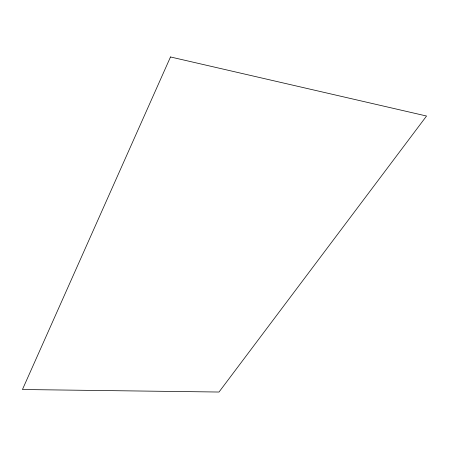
<?xml version="1.0" encoding="UTF-8"?>
<svg xmlns="http://www.w3.org/2000/svg" width="449" height="449" viewBox="0 0 449 449"><rect width="100%" height="100%" fill="white"/><g stroke="black" fill="none" stroke-linecap="round" stroke-linejoin="round"><path stroke-width="0.67" d="M170.502 56.967L22.45 389.513L219.005 392.033L426.55 116.022L170.502 56.967"/></g></svg>
